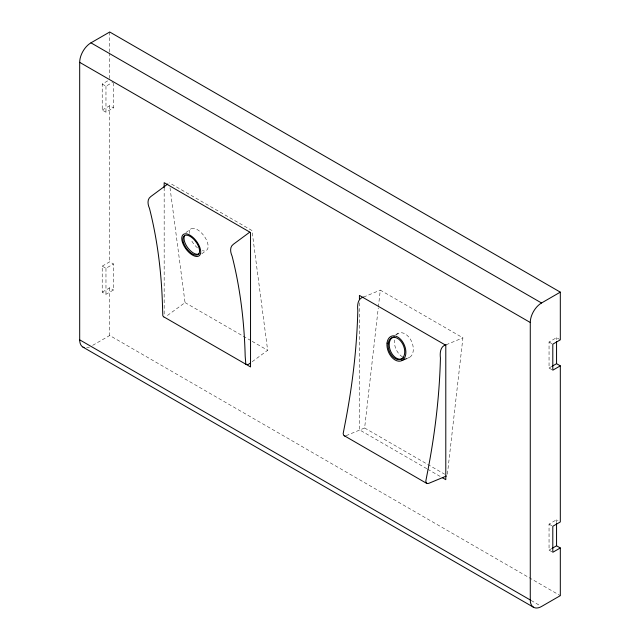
<?xml version="1.0" encoding="UTF-8"?>
<svg xmlns="http://www.w3.org/2000/svg" width="640" height="640" viewBox="0 0 640 640"><rect width="100%" height="100%" fill="white"/><g stroke="black" fill="none" stroke-linecap="round" stroke-linejoin="round"><path stroke-width="0.48" stroke-dasharray="3.2 2.4" d="M346.056 435.688L364.624 427.984L378.264 307.976M378.384 306.984L380.296 290.128L462.904 337.824L447.232 475.68M185.904 232.592L191.112 228.744M201.768 253.824L206.232 250.52M170.016 187.776L185.04 302.584L165.504 316.888M252.184 361.72L267.648 350.28L251.976 230.52L169.368 182.832M113.48 82.824L113.48 107.88L105.968 112.216L102.216 110.048L102.216 84.032L109.728 79.696M102.216 84.032L105.968 86.2L112.648 82.344M102.216 110.048L109.728 105.712L113.48 107.88M102.216 266.136L109.728 261.8L113.48 263.968L113.48 289.984L105.968 294.32L102.216 292.152L102.216 266.136L105.968 268.304L113.48 263.968M102.216 292.152L109.728 287.816L113.48 289.984M92.656 345.36L109.728 335.504L560.312 595.648M552.056 369.752L549.048 368.024L549.048 342.008L556.56 337.672L559.56 339.408M549.048 368.024L552.384 366.096M552.056 551.856L549.048 550.128L549.048 524.112L556.56 519.776L558.064 520.64M549.048 550.128L552.384 548.2M363.504 297.096L380.296 290.128M395.664 334.496L398.144 333.464M407.912 358.064L409.568 357.376M446.112 344.792L462.904 337.824M549.048 342.008L552.056 343.744M185.04 302.584L251.304 340.84M252.16 341.336L267.648 350.28M549.048 524.112L552.056 525.848M364.624 427.984L444.648 474.192M426.792 468.696L359.424 429.808L359.424 302.368M427.656 469.2L440.608 476.68M531.16 600.496L539.808 605.496M556.56 337.672L556.56 339.6M556.56 519.776L556.56 522.664M164.168 187.648L164.168 315.088M109.728 32L109.728 51.872M109.728 52.864L109.728 78.704M109.728 105.712L109.728 261.8M109.728 287.816L109.728 335.504M105.968 86.2L105.968 112.216M105.968 268.304L105.968 294.32M89.48 347.08A15.928 9.2 -60 0 1 86.64 347.848M189.208 233.368A13.272 6.52 53.5 0 1 197.088 229.496A13.272 6.52 53.5 0 1 207.768 243.544A13.272 6.52 53.5 0 1 202.36 250.672M197.504 247.872A13.272 6.52 53.5 0 1 191.192 239.928M402.544 356.912A13.272 8.656 67.5 0 1 394.464 340M396.376 334.984A13.272 8.656 67.5 0 1 411.16 340.616A13.272 8.656 67.5 0 1 408.168 357.944"/><path stroke-width="0.96" d="M167.816 183.976L150.8 196.56C146.824 199.312 147.784 204.632 149.488 208.424A600.056 346.448 -60 0 1 162.568 308.312L162.808 315.784L163.808 317.008M249.656 232.24L233.408 244.248C229.432 247 230.392 252.328 232.096 256.12A600.056 346.448 -60 0 1 245.176 356.008L245.808 364.24L248.112 364.576L250.632 362.864M90.952 42.84L109.728 32L560.312 292.144L560.312 339.84L552.8 344.176L552.8 370.192L560.312 365.856L560.312 521.944L552.8 526.28L552.8 552.296L560.312 547.96L560.312 595.648L541.536 606.488A15.928 9.2 -60 0 1 530.272 599.984L79.688 339.84L79.688 62.352A15.928 9.2 -60 0 1 90.952 42.84L541.536 302.984L560.312 292.144M552.384 366.096L556.56 363.688L560.312 365.856M552.384 548.2L556.56 545.792L560.312 547.96M363.504 297.096C357.584 298.4 357.2 305.512 357.824 310.352A600.056 346.448 -60 0 1 344.744 425.336L343.16 433.648L343.696 435.392L426.92 483.52L428.664 483.384L446.344 476.048M402.128 360.464L407.088 358.408M446.112 344.792C440.192 346.096 439.808 353.208 440.432 358.048A600.056 346.448 -60 0 1 427.352 473.032L425.768 481.344L426.92 483.52M344.312 435.832L345.12 435.928M79.688 62.352L530.272 322.496L530.272 599.984M164.168 317.08L250.536 366.936L250.536 232.528L164.168 182.672L164.168 187.648M442.336 477.672L445.792 479.672L445.792 345.256L359.424 295.4L359.424 299.384M82.984 347.136L533.576 607.28M556.56 341.528L556.56 363.688M556.56 523.632L556.56 545.792M84.096 347.616A15.928 9.2 -60 0 1 79.688 339.84M530.272 322.496A15.928 9.2 -60 0 1 541.536 302.984M198.992 253.88A11.672 5.736 53.5 0 1 188.24 248.368A11.672 5.736 53.5 0 1 184.632 235.792M403.632 357.736A11.672 7.608 67.5 0 1 390.672 351.352A11.672 7.608 67.5 0 1 394.4 336.92M182.504 242.48A13.272 6.52 53.5 0 0 198.792 256.024A13.272 6.52 53.5 0 0 192.4 236.896A13.272 6.52 53.5 0 0 182.504 242.48M183.56 242.8A11.672 5.736 53.5 0 0 197.88 254.704A11.672 5.736 53.5 0 0 192.256 237.888A11.672 5.736 53.5 0 0 183.56 242.8M387.032 343.088A13.272 8.656 67.5 0 0 399.976 361.168A13.272 8.656 67.5 0 0 402.24 341.272A13.272 8.656 67.5 0 0 387.032 343.088M388.168 343.744A11.672 7.608 67.5 0 0 399.552 359.632A11.672 7.608 67.5 0 0 401.536 342.144A11.672 7.608 67.5 0 0 388.168 343.744"/></g></svg>
